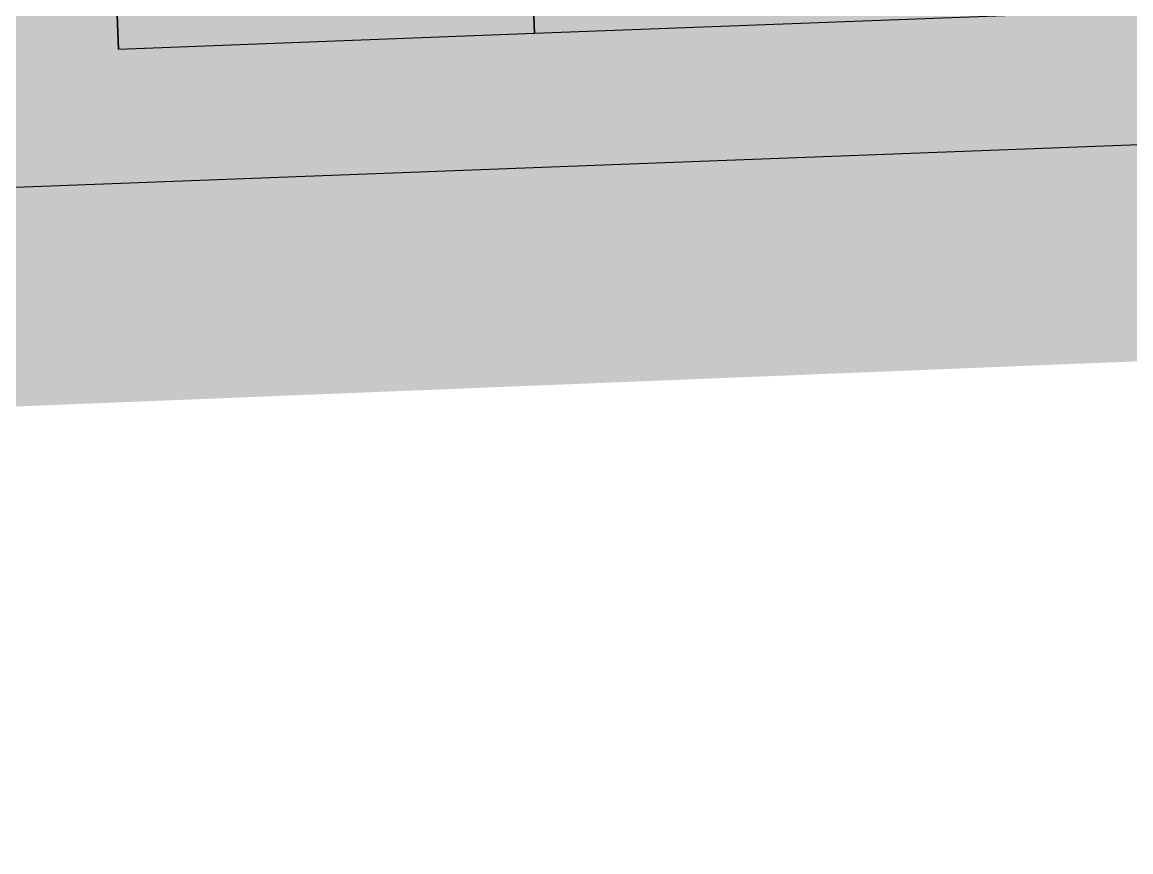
# Model space of a CAD drawing. Header units: metres. Extents: x 1956498 to 1957612, y 2277909 to 2278547.
# Drawn here: x 1956880.114 to 1956880.939, y 2278036.885 to 2278037.503 of the extents above; entities that cross this region are included whole.
import ezdxf
from ezdxf.enums import TextEntityAlignment as Align

# ---------------------------------------------------------------- set-up
doc = ezdxf.new("R2010")
doc.units = ezdxf.units.M
for name, color, linetype in [('UBS-100-Clôture', 30, 'LIMITE1'), ('UBS-100-Postes', 8, 'Continuous'), ('UBS_400_DETAIL POSTE HTA TOOLKIT UBS', 7, 'Continuous')]:
    doc.layers.add(name, color=color, linetype=linetype)
doc.styles.get("Standard").update_dxf_attribs({"font": 'verdana.ttf'})
doc.linetypes.add('LIMITE1', pattern='A,6.35,-2.54,[133,ltypeshp.shx,S=2.54,R=0,X=-2.54,Y=0],-2.54,25.4', length=36.83)

# ---------------------------------------------------------------- blocks, each defined once
blk = doc.blocks.new('PdL')
at = {"true_color": 0xb0c4d8, "transparency": 33554687}
blk.add_hatch(color=9, dxfattribs=at).paths.add_polyline_path([(0.09904, 2.32454), (5.09826, 2.32264), (5.09643, -0.25999), (0.09722, -0.25808)])
at = {"color": 7, "transparency": 33554687, "const_width": 0.05}
blk.add_lwpolyline([(0.09904, 2.32454), (5.09826, 2.32264), (5.09643, -0.25999), (0.09722, -0.25808)], close=True, dxfattribs=at)
at = {"color": 7, "transparency": 33554687}
blk.add_attdef('NUMERO', text='', height=1, dxfattribs=at).set_placement((3.83339, 0.9778), align=Align.MIDDLE_LEFT)
blk = doc.blocks.new('A$C27D579D9')
at = {"color": 7, "linetype": 'Continuous'}
blk.add_line((430, 0), (430, -775), dxfattribs=at)
blk.add_lwpolyline([(0, -775), (430, -775), (430, 0), (0, 0)], close=True, dxfattribs=at)
blk = doc.blocks.new('A$C28452D02')
at = {"color": 7, "linetype": 'Continuous'}
for p, q in [((0, 0), (0, -775)), ((310, 0), (310, -775))]:
    blk.add_line(p, q, dxfattribs=at)
blk.add_lwpolyline([(0, -775), (310, -775), (310, 0), (0, 0)], close=True, dxfattribs=at)
blk = doc.blocks.new('UBS_PDL C1752')
at = {"const_width": 0.01}
blk.add_lwpolyline([(-2.50881, 1.30812), (2.49119, 1.30812), (2.49119, -1.29188), (-2.50881, -1.29188)], close=True, dxfattribs=at)
blk.add_lwpolyline([(2.41119, -1.21188), (-2.42881, -1.21188), (-2.42881, 1.22812), (2.41119, 1.22812)], close=True)
at = {"xscale": 0.001, "yscale": 0.001, "zscale": 0.001}
for name, p in [('A$C27D579D9', (-0.67881, 1.12812)), ('A$C28452D02', (-0.24881, 1.12812))]:
    blk.add_blockref(name, p, dxfattribs=at)

msp = doc.modelspace()

# ---------------------------------------------------------------- linework, layer by layer
at = {"layer": 'UBS-100-Clôture', "color": 30, "ltscale": 0.1, "true_color": 0xf26722, "transparency": 33554687, "const_width": 0.2}
msp.add_lwpolyline([(1956886.00601, 2278363.27408), (1956944.53765, 2278198.62088, -0.083408), (1956945.36098, 2278193.71964), (1956945.36098, 2278122.45988), (1956945.36098, 2278119.57707, -0.082224), (1956944.5609, 2278114.74363), (1956936.9383, 2278092.33662), (1956923.2327, 2278052.04832, -0.068222), (1956921.89479, 2278049.37721), (1956918.69503, 2278044.70418), (1956914.51231, 2278039.44853), (1956911.35702, 2278037.68399), (1956908.02469, 2278036.36764, -0.084087), (1956904.43033, 2278035.60743), (1956882.86437, 2278034.73033), (1956882.76216, 2278037.42386), (1956877.767, 2278037.22261), (1956877.86928, 2278034.52718), (1956716.99074, 2278027.98415, -0.051454)], format="xyb", dxfattribs=at)

# ---------------------------------------------------------------- block references
at = {"layer": 'UBS-100-Postes', "transparency": 33554687, "rotation": 2.328970658530212}
msp.add_blockref('PdL', (1956877.65938, 2278037.47653), dxfattribs=at)
at = {"layer": 'UBS_400_DETAIL POSTE HTA TOOLKIT UBS', "transparency": 33554687, "rotation": 182.1729597041509}
msp.add_blockref('UBS_PDL C1752', (1956880.20383, 2278038.6126), dxfattribs=at)

doc.saveas('drawing.dxf')
